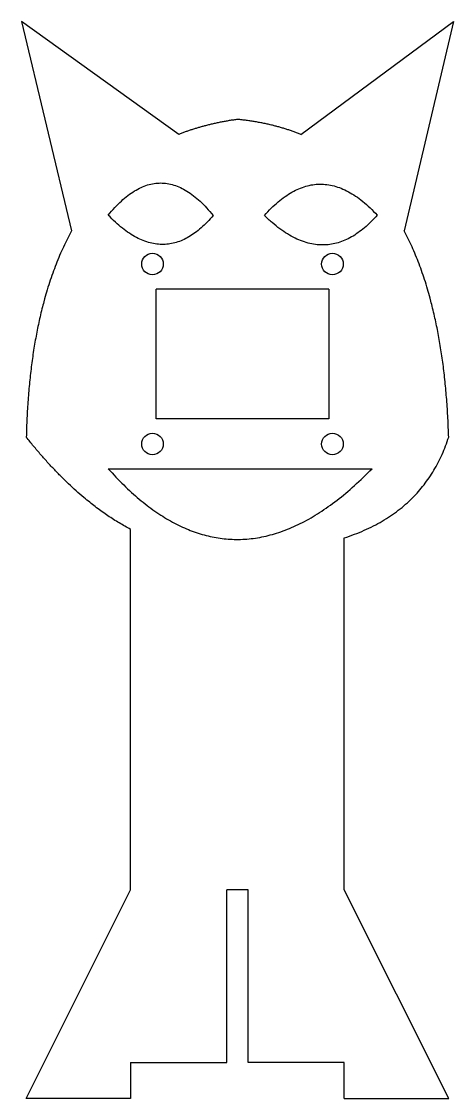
# Model space of a CAD drawing. Header units: millimetres. Extents: x -45 to 15, y -29 to 121.
import ezdxf

# ---------------------------------------------------------------- set-up
doc = ezdxf.new("R2010")
doc.units = ezdxf.units.MM

msp = doc.modelspace()

# ---------------------------------------------------------------- linework, layer by layer
at = {"color": 7, "linetype": 'Continuous', "lineweight": 25}
for p, q in [((-44.84, 120.6), (-37.89, 91.52)), ((-23.01, 104.92), (-44.84, 120.6)), ((-6.03, 104.92), (15.16, 120.6)), ((15.16, 120.6), (8.33, 91.52)), ((-2.15, 83.41), (-26.15, 83.41)), ((-26.15, 65.41), (-26.15, 83.41)), ((-2.15, 83.41), (-2.15, 65.41)), ((-2.15, 65.41), (-26.15, 65.41)), ((-32.79, 58.47), (3.85, 58.47)), ((-29.68, 0), (-29.68, 50.05)), ((0, 0), (0, 48.87)), ((-44.18, -29), (-29.68, 0)), ((-13.34, 0), (-16.34, 0)), ((-16.34, -24), (-16.34, 0)), ((-13.34, -24), (-13.34, 0)), ((14.5, -29), (0, 0)), ((-29.68, -24), (-16.34, -24)), ((-29.68, -24), (-29.68, -29)), ((0, -24), (-13.34, -24)), ((0, -29), (0, -24)), ((-29.68, -29), (-44.18, -29)), ((0, -29), (14.5, -29))]:
    msp.add_line(p, q, dxfattribs=at)
for centre in [(-26.65, 86.91), (-1.65, 86.91), (-26.65, 61.91), (-1.65, 61.91)]:
    msp.add_circle(centre, 1.5, dxfattribs=at)
for points in [[(-14.84, 107), (-19.25, 106.4), (-23.01, 104.92)], [(-6.03, 104.92), (-10.04, 106.52), (-14.84, 107)], [(-32.79, 93.71), (-25.5, 102.66), (-18.21, 93.65)], [(-11.1, 93.65), (-3.43, 102.34), (4.58, 93.71)], [(-18.21, 93.65), (-25.09, 85.58), (-32.79, 93.71)], [(4.58, 93.71), (-2.71, 85.43), (-11.1, 93.65)], [(-37.89, 91.52), (-43.76, 80.81), (-44.18, 62.87)], [(14.5, 62.87), (13.95, 80.84), (8.33, 91.52)], [(-29.68, 50.05), (-37.14, 53.97), (-44.18, 62.87)], [(0, 48.87), (11.17, 52.48), (14.5, 62.87)], [(-32.79, 58.47), (-15.31, 38.85), (3.85, 58.47)]]:
    msp.add_open_spline(points, degree=2, dxfattribs=at)

doc.saveas('drawing.dxf')
